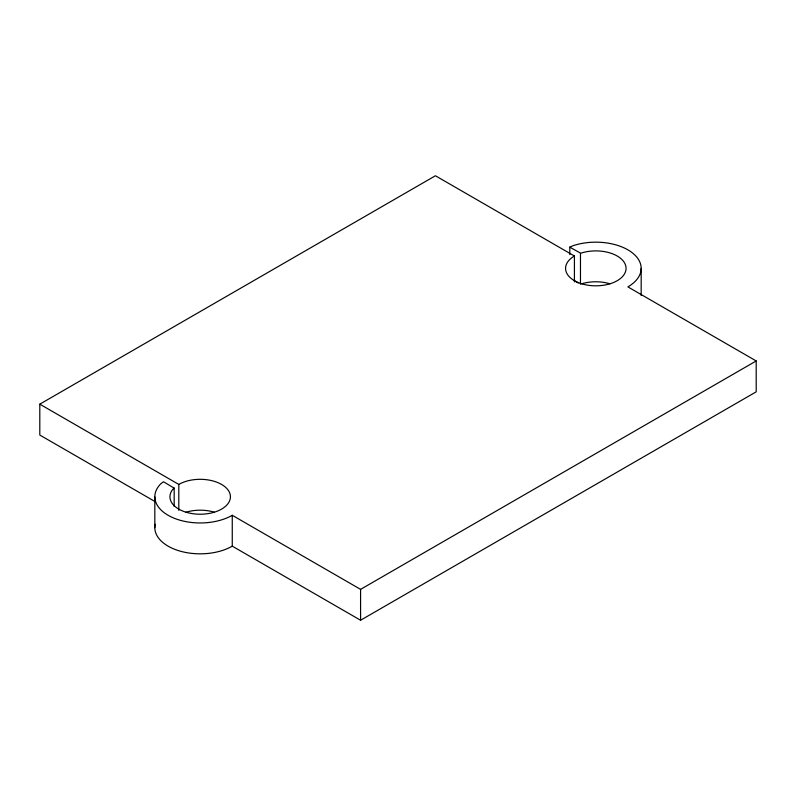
<?xml version="1.0" encoding="UTF-8"?>
<svg xmlns="http://www.w3.org/2000/svg" width="796" height="796" viewBox="0 0 796 796"><rect width="100%" height="100%" fill="white"/><g stroke="black" fill="none" stroke-linecap="round" stroke-linejoin="round"><path stroke-width="1.19" d="M155.21 524.216A45.362 26.188 0 0 0 180.125 551.13A45.362 26.188 0 0 0 232.263 546.155L360.578 620.243L756.2 391.831L756.2 360.956L360.578 589.368L232.263 515.291A45.362 26.188 0 0 1 172.573 517.549A45.362 26.188 0 0 1 160.901 483.679L163.469 481.749L173.996 488.038A30.248 17.462 0 0 0 197.547 514.166A30.248 17.462 0 0 0 228.611 490.804A30.248 17.462 0 0 0 178.801 484.426L39.8 404.169L39.8 435.044L155.28 501.709M39.8 404.169L435.422 175.757L574.423 256.014A30.248 17.462 0 0 0 585.468 284.769A30.248 17.462 0 0 0 625.945 266.839A30.248 17.462 0 0 0 580.692 253.237L569.787 247.158L569.787 254.571M569.787 247.158L573.13 245.675A45.362 26.188 0 0 1 631.805 252.422A45.362 26.188 0 0 1 627.885 286.878L756.2 360.956M574.065 280.5L578.334 282.968M641.178 268.361L641.178 295.525M580.473 253.337L580.473 284.202M574.423 256.014L574.423 281.943M360.578 589.368L360.578 620.243M232.263 515.291L232.263 546.155M178.801 484.426L178.801 510.355M174.165 487.918L174.165 506.435M154.822 496.774L154.822 527.639M186.045 512.206A30.248 17.462 0 0 1 214.323 512.206M581.677 283.794A30.248 17.462 0 0 1 609.955 283.794"/></g></svg>
